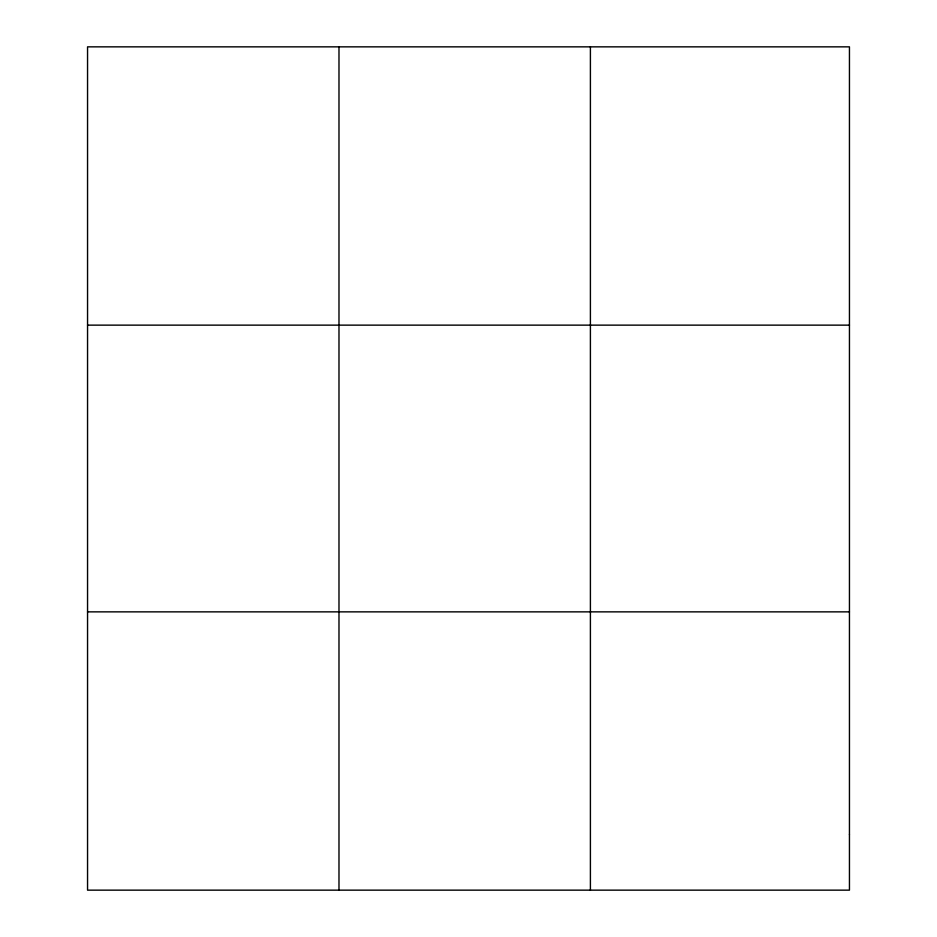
<?xml version="1.0" encoding="UTF-8"?>
<svg xmlns="http://www.w3.org/2000/svg" width="937" height="937" viewBox="0 0 937 937"><rect width="100%" height="100%" fill="white"/><g stroke="black" fill="none" stroke-linecap="round" stroke-linejoin="round"><path stroke-width="1.41" d="M338.983 46.85L338.983 890.15M590.404 46.85L590.404 890.15M87.551 325.139L849.449 325.139M87.551 611.861L849.449 611.861M849.449 834.492L849.449 890.15L87.551 890.15L87.551 46.85L849.449 46.85L849.449 834.492"/></g></svg>
